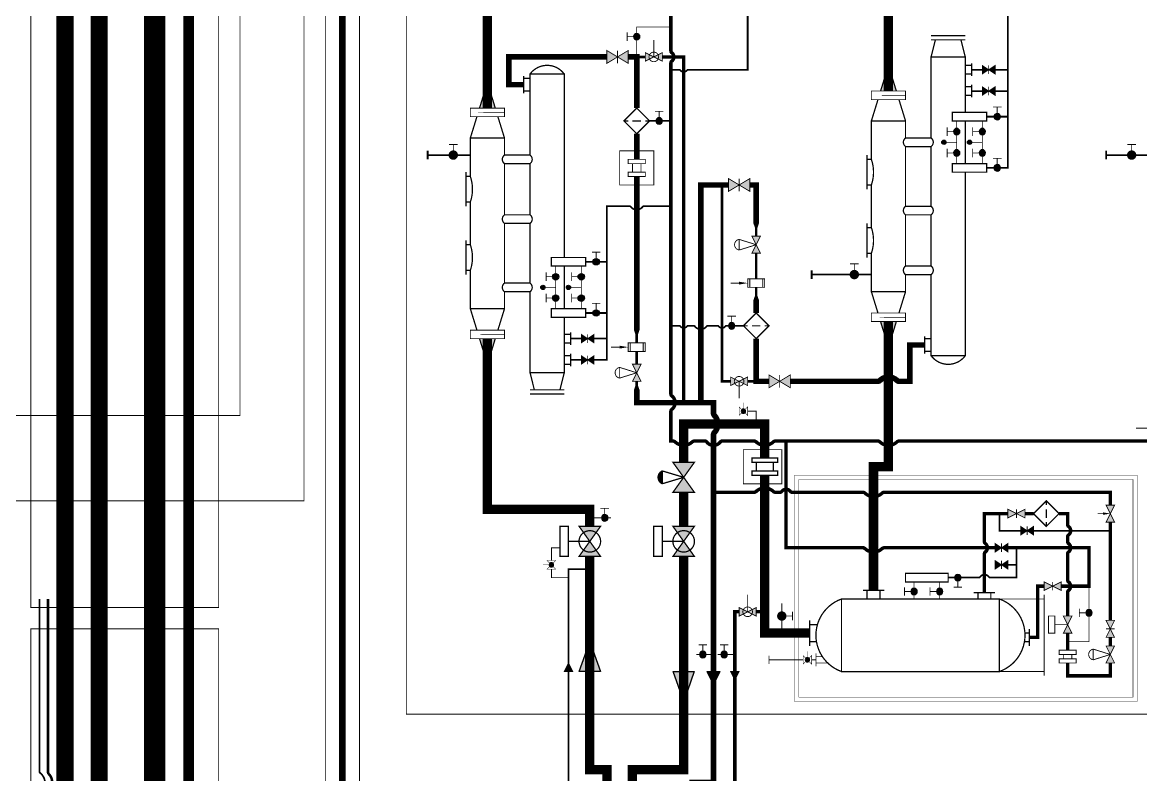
# Model space of a CAD drawing. Header units: millimetres. Extents: x 0 to 2500, y 0 to 1760.
# Drawn here: x 1254 to 1516.1, y 843.9 to 1020.1 of the extents above; entities that cross this region are included whole.
import ezdxf

# ---------------------------------------------------------------- set-up
doc = ezdxf.new("R2010")
doc.units = ezdxf.units.MM
doc.linetypes.add('ACAD_ISO04W100', pattern=[30, 24, -3, 0, -3])
for name, color, linetype in [('Вентили регул.100', 7, 'Continuous'), ('Диафрагмы 100', 7, 'Continuous'), ('Диафрагмы 150', 7, 'Continuous'), ('Диафрагмы 80', 7, 'Continuous'), ('Емкости', 7, 'Continuous'), ('Задвижки 100', 7, 'Continuous'), ('Задвижки 150', 7, 'Continuous'), ('Задвижки 50', 7, 'Continuous'), ('Клапаны регул.100', 7, 'Continuous'), ('Клапаны регул.300', 7, 'Continuous'), ('Клапаны регул.80', 7, 'Continuous'), ('Краны 15', 7, 'Continuous'), ('Краны 20', 7, 'Continuous'), ('Краны 25', 7, 'Continuous'), ('Краны пн.прив.100', 7, 'Continuous'), ('Краны шар.пн.прив.300', 7, 'Continuous'), ('Краны шар.ручн.100', 7, 'Continuous'), ('Краны шар.ручн.80', 7, 'Continuous'), ('Краны шар.ручн.т.10', 7, 'Continuous'), ('КРТ 25', 7, 'Continuous'), ('Площадки', 7, 'Continuous'), ('Трубы 1020', 7, 'Continuous'), ('Трубы 108', 7, 'Continuous'), ('Трубы 159', 7, 'Continuous'), ('Трубы 219', 7, 'Continuous'), ('Трубы 25', 7, 'Continuous'), ('Трубы 325', 7, 'Continuous'), ('Трубы 426', 7, 'Continuous'), ('Трубы 57', 7, 'Continuous'), ('Трубы 720', 7, 'Continuous'), ('Трубы 89', 7, 'Continuous'), ('Фильтры 6', 7, 'Continuous'), ('Штрих пункт.', 7, 'ACAD_ISO04W100')]:
    doc.layers.add(name, color=color, linetype=linetype)

# ---------------------------------------------------------------- blocks, each defined once
blk = doc.blocks.new('Пересеч. 57-325')
at = {"layer": 'Трубы 57'}
blk.add_lwpolyline([(-2.5, 0, 0.4, 0.4, -0.236068), (-2.3, -0.1, 0.4, 0.4, 0.226986), (0, -1.3, 0.4, 0.4, 0.226986), (2.3, -0.1, 0.4, 0.4, -0.236068), (2.5, 0, 0, 0, 0)], format="xyseb", dxfattribs=at)
blk = doc.blocks.new('Пересеч. 89-426')
at = {"layer": 'Трубы 89', "const_width": 0.6}
blk.add_lwpolyline([(-2.5, 0, -0.192582), (-2, -0.2, 0.192582), (0, -1, 0.192582), (2, -0.2, -0.192582), (2.5, 0)], format="xyb", dxfattribs=at)
blk = doc.blocks.new('Кран 25')
blk.add_hatch(color=256).paths.add_polyline_path([(1, 1, 1), (-1, 1, 1)])
at = {"layer": 'Краны 25', "const_width": 0.2}
for points in [[(-2.5, 2), (-2.5, 0)], [(-1, 1), (-2.5, 1)]]:
    blk.add_lwpolyline(points, dxfattribs=at)
blk.add_lwpolyline([(-1, 1, 1), (1, 1, 1), (-1, 1, 0)], format="xyb", dxfattribs=at)
blk = doc.blocks.new('Кран шар.ручн.т.10')
at = {"layer": 'Краны шар.ручн.т.10'}
h = blk.add_hatch(color=256, dxfattribs=at)
h.paths.add_polyline_path([(1, 0), (1.35, -0.35, 0.198912), (1.5, 0, 0.198912), (1.35, 0.35)])
h.paths.add_polyline_path([(0.65, -0.35, 0.414214), (1.35, -0.35), (1, 0)])
h.paths.add_polyline_path([(0.5, 0, 0.198912), (0.65, -0.35), (1, 0), (0.65, 0.35, 0.198912)])
h.paths.add_polyline_path([(1, 0), (1.35, 0.35, 0.414214), (0.65, 0.35)])
at = {"layer": 'Краны шар.ручн.т.10', "const_width": 0.1}
blk.add_lwpolyline([(0, 1), (0, -1), (2, 1), (2, -1)], close=True, dxfattribs=at)
at = {"layer": 'Краны шар.ручн.т.10'}
blk.add_lwpolyline([(0.5, 0, 1), (1.5, 0, 1), (0.5, 0, 1)], format="xyb", dxfattribs=at)
at = {"layer": 'Краны шар.ручн.т.10', "const_width": 0.1}
blk.add_lwpolyline([(1, 0), (1, 2)], dxfattribs=at)
blk = doc.blocks.new('Кран 15')
at = {"layer": 'Краны 15'}
blk.add_hatch(color=256, dxfattribs=at).paths.add_polyline_path([(-0.75, 0.75, 1), (0.75, 0.75, 1)])
at = {"layer": 'Краны 15', "const_width": 0.2}
for points in [[(-2.25, 1.75), (-2.25, -0.25)], [(-0.75, 0.75), (-2.25, 0.75)]]:
    blk.add_lwpolyline(points, dxfattribs=at)
at = {"layer": 'Краны 15'}
blk.add_lwpolyline([(-0.75, 0.75, 1), (0.75, 0.75, 1), (-0.75, 0.75, 1)], format="xyb", dxfattribs=at)
blk = doc.blocks.new('Задвижка 50 непрох.')
at = {"layer": 'Задвижки 50'}
h = blk.add_hatch(color=256, dxfattribs=at)
h.paths.add_polyline_path([(0, 1), (0, -1), (1.5, 0)])
h.paths.add_polyline_path([(3, -1), (3, 1), (1.5, 0)])
at = {"layer": 'Задвижки 50', "const_width": 0.2}
blk.add_lwpolyline([(3, -1), (3, 1), (0, -1), (0, 1)], close=True, dxfattribs=at)
blk.add_lwpolyline([(1.5, 1), (1.5, -1)], dxfattribs=at)
blk = doc.blocks.new('Задвижка 100 непрох.')
at = {"layer": 'Задвижки 100'}
h = blk.add_hatch(color=256, dxfattribs=at)
h.paths.add_polyline_path([(2, 0), (0, 1), (0, -1)])
h.paths.add_polyline_path([(2, 0), (4, -1), (4, 1)])
at = {"layer": 'Задвижки 100', "const_width": 0.2}
blk.add_lwpolyline([(0, -1), (0, 1), (4, -1), (4, 1)], close=True, dxfattribs=at)
blk.add_lwpolyline([(2, 1), (2, -1)], dxfattribs=at)
blk = doc.blocks.new('Диафрагма 80')
at = {"layer": 'Диафрагмы 80', "const_width": 0.2}
for points in [[(-2, 0), (2, 0), (2, -1), (-2, -1)], [(-2, -2), (2, -2), (2, -3), (-2, -3)]]:
    blk.add_lwpolyline(points, close=True, dxfattribs=at)
for points in [[(-1, -1), (-1, -2)], [(1, -1), (1, -2)]]:
    blk.add_lwpolyline(points, dxfattribs=at)
blk = doc.blocks.new('Фильтр 6')
at = {"layer": 'Фильтры 6', "const_width": 0.3}
blk.add_lwpolyline([(-3, 0), (0, -3), (3, 0), (0, 3)], close=True, dxfattribs=at)
for points in [[(-3, 0), (-2, 0)], [(-1, 0), (1, 0)], [(2, 0), (3, 0)]]:
    blk.add_lwpolyline(points, dxfattribs=at)
blk = doc.blocks.new('Кран пн.прив.100')
at = {"layer": 'Краны пн.прив.100'}
h = blk.add_hatch(color=256, dxfattribs=at)
h.paths.add_polyline_path([(0, -1), (2, 0), (0, 1)])
h.paths.add_polyline_path([(2, 0), (4, -1), (4, 1)])
at = {"layer": 'Краны пн.прив.100', "const_width": 0.2}
for points in [[(0, 3), (4, 3), (4, 4.5), (0, 4.5)], [(0, -1), (0, 1), (4, -1), (4, 1)]]:
    blk.add_lwpolyline(points, close=True, dxfattribs=at)
blk.add_lwpolyline([(2, 0), (2, 3)], dxfattribs=at)
blk = doc.blocks.new('Вентиль регул. 100 непрох.')
at = {"layer": 'Вентили регул.100'}
h = blk.add_hatch(color=256, dxfattribs=at)
h.paths.add_polyline_path([(2, 0), (0, 1), (0, -1)])
h.paths.add_polyline_path([(2, 0), (4, -1), (4, 1)])
at = {"layer": 'Вентили регул.100', "const_width": 0.2}
blk.add_lwpolyline([(2, 1.7), (2, 3)], dxfattribs=at)
blk.add_lwpolyline([(0, -1), (0, 1), (4, -1), (4, 1)], close=True, dxfattribs=at)
at = {"layer": 'Вентили регул.100'}
blk.add_solid([(2.28, 1.7), (2, 0), (1.72, 1.7)], dxfattribs=at)
blk = doc.blocks.new('Клапан регул.100 непрох.')
at = {"layer": 'Клапаны регул.100'}
h = blk.add_hatch(color=256, dxfattribs=at)
h.paths.add_polyline_path([(2, 0), (0, 1), (0, -1)])
h.paths.add_polyline_path([(2, 0), (4, -1), (4, 1)])
at = {"layer": 'Клапаны регул.100', "const_width": 0.2}
blk.add_lwpolyline([(3.25, 4, 0.855684), (0.75, 4)], format="xyb", dxfattribs=at)
for points in [[(0.75, 4), (2, 0)], [(3.25, 4), (0.75, 4)], [(3.25, 4), (2, 0)]]:
    blk.add_lwpolyline(points, dxfattribs=at)
blk.add_lwpolyline([(0, -1), (0, 1), (4, -1), (4, 1)], close=True, dxfattribs=at)
blk = doc.blocks.new('Пересеч. 108-325')
at = {"layer": 'Трубы 108', "const_width": 0.8}
blk.add_lwpolyline([(-2.5, 0, -0.192582), (-2, -0.2, 0.192582), (0, -1, 0.192582), (2, -0.2, -0.192582), (2.5, 0)], format="xyb", dxfattribs=at)
blk = doc.blocks.new('Пересеч. 57-108')
at = {"layer": 'Трубы 57', "const_width": 0.4}
blk.add_lwpolyline([(-1.4, 0, -0.236068), (-1, -0.2, 0.236068), (0, -0.7, 0.236068), (1, -0.2, -0.236068), (1.4, 0)], format="xyb", dxfattribs=at)
blk = doc.blocks.new('Пересеч. 108-108')
at = {"layer": 'Трубы 108'}
blk.add_lwpolyline([(-1.4, 0, 0.8, 0.8, -0.236068), (-1, -0.2, 0.8, 0.8, 0.236068), (0, -0.7, 0.8, 0.8, 0.236068), (1, -0.2, 0.8, 0.8, -0.236068), (1.4, 0, 0, 0, 0)], format="xyseb", dxfattribs=at)
blk = doc.blocks.new('Кран шар.ручн.100 непрох.')
at = {"layer": 'Краны шар.ручн.100'}
h = blk.add_hatch(color=256, dxfattribs=at)
h.paths.add_polyline_path([(2, 0), (0, 1), (0, -1)])
h.paths.add_polyline_path([(2, 0), (4, -1), (4, 1)])
at = {"layer": 'Краны шар.ручн.100', "const_width": 0.2}
blk.add_lwpolyline([(2, 4), (2, 0)], dxfattribs=at)
blk.add_lwpolyline([(0, -1), (0, 1), (4, -1), (4, 1)], close=True, dxfattribs=at)
blk.add_lwpolyline([(0.875, 0, 1), (3.125, 0, 1), (0.875, 0, 1)], format="xyb", dxfattribs=at)
blk = doc.blocks.new('Диафрагма 150')
at = {"layer": 'Диафрагмы 150', "const_width": 0.3}
for points in [[(-3, 1), (3, 1), (3, 2), (-3, 2)], [(-3, -2), (3, -2), (3, -1), (-3, -1)]]:
    blk.add_lwpolyline(points, close=True, dxfattribs=at)
for points in [[(-2, 1), (-2, -1)], [(2, 1), (2, -1)]]:
    blk.add_lwpolyline(points, dxfattribs=at)
blk = doc.blocks.new('Пересеч. 108-219')
at = {"layer": 'Трубы 108'}
blk.add_lwpolyline([(-2, 0, 0.8, 0.8, -0.236068), (-1.6, -0.2, 0.8, 0.8, 0.236068), (0, -1, 0.8, 0.8, 0.236068), (1.6, -0.2, 0.8, 0.8, -0.236068), (2, 0, 0, 0, 0)], format="xyseb", dxfattribs=at)
blk = doc.blocks.new('Пересеч. 159-219')
at = {"layer": 'Трубы 159'}
blk.add_lwpolyline([(-2.5, 0, 1.3, 1.3, -0.192582), (-2, -0.2, 1.3, 1.3, 0.192582), (0, -1, 1.3, 1.3, 0.192582), (2, -0.2, 1.3, 1.3, -0.192582), (2.5, 0, 0, 0, 0)], format="xyseb", dxfattribs=at)
blk = doc.blocks.new('Кран шар.пн.прив.300')
at = {"layer": 'Краны шар.пн.прив.300'}
h = blk.add_hatch(color=256, dxfattribs=at)
h.paths.add_polyline_path([(0, 2.5), (0, -2.5), (3.5, 0)])
h.paths.add_polyline_path([(7, 2.5), (3.5, 0), (7, -2.5)])
at = {"layer": 'Краны шар.пн.прив.300', "const_width": 0.3}
for points in [[(0, 5), (7, 5), (7, 7), (0, 7)], [(7, -2.5), (7, 2.5), (0, -2.5), (0, 2.5)]]:
    blk.add_lwpolyline(points, close=True, dxfattribs=at)
blk.add_lwpolyline([(1, 0, 1.010551), (6, 0, 1.010551), (1, 0, 1)], format="xyb", dxfattribs=at)
blk.add_lwpolyline([(3.5, 0), (3.5, 5)], dxfattribs=at)
blk = doc.blocks.new('Клапан регул.300')
at = {"layer": 'Клапаны регул.300'}
blk.add_hatch(color=256, dxfattribs=at).paths.add_polyline_path([(5, 5, 0.666667), (2, 5)])
h = blk.add_hatch(color=256, dxfattribs=at)
h.paths.add_polyline_path([(0, 2.5), (0, -2.5), (3.5, 0)])
h.paths.add_polyline_path([(7, 2.5), (3.5, 0), (7, -2.5)])
at = {"layer": 'Клапаны регул.300', "const_width": 0.3}
blk.add_lwpolyline([(5, 5, 0.666667), (2, 5)], format="xyb", dxfattribs=at)
blk.add_lwpolyline([(7, -2.5), (7, 2.5), (0, -2.5), (0, 2.5)], close=True, dxfattribs=at)
for points in [[(2, 5), (3.5, 0)], [(2, 5), (5, 5)], [(5, 5), (3.5, 0)]]:
    blk.add_lwpolyline(points, dxfattribs=at)
blk = doc.blocks.new('Кран 20')
at = {"layer": 'Краны 20'}
blk.add_hatch(color=256, dxfattribs=at).paths.add_polyline_path([(0, 0.75, 1), (0, -0.75, 1)])
at = {"layer": 'Краны 20', "const_width": 0.2}
for points in [[(1, 2.25), (-1, 2.25)], [(0, 0.75), (0, 2.25)]]:
    blk.add_lwpolyline(points, dxfattribs=at)
at = {"layer": 'Краны 20'}
blk.add_lwpolyline([(0, 0.75, 1), (0, -0.75, 1), (0, 0.75, 1)], format="xyb", dxfattribs=at)
blk = doc.blocks.new('Стрелка 57')
at = {"layer": 'Трубы 57'}
h = blk.add_hatch(color=256, dxfattribs=at)
h.paths.add_polyline_path([(0, 0), (0, -1), (2, 0)])
h.paths.add_polyline_path([(0, 1), (0, 0), (2, 0)])
at = {"layer": 'Трубы 57', "const_width": 0.2}
blk.add_lwpolyline([(0, -1), (0, 1), (2, 0)], close=True, dxfattribs=at)
blk = doc.blocks.new('Стрелка 325')
at = {"layer": 'Трубы 325'}
blk.add_hatch(color=256, dxfattribs=at).paths.add_polyline_path([(2.5, 0), (0, 7), (-2.5, 0)])
blk.add_lwpolyline([(2.5, 0), (-2.5, 0), (0, 7)], close=True, dxfattribs=at)
blk = doc.blocks.new('Стрелка 159')
at = {"layer": 'Трубы 159'}
blk.add_hatch(color=256, dxfattribs=at).paths.add_polyline_path([(1.5, 0), (-1.5, 0), (0, -3)])
blk.add_lwpolyline([(-1.5, 0), (1.5, 0), (0, -3)], close=True, dxfattribs=at)
blk = doc.blocks.new('Стрелка 108')
at = {"layer": 'Трубы 108'}
h = blk.add_hatch(color=256, dxfattribs=at)
h.paths.add_polyline_path([(0, 0), (1, 0), (0, 2)])
h.paths.add_polyline_path([(-1, 0), (0, 0), (0, 2)])
at = {"layer": 'Трубы 108', "const_width": 0.2}
blk.add_lwpolyline([(1, 0), (-1, 0), (0, 2)], close=True, dxfattribs=at)
blk = doc.blocks.new('Пересеч. 57-159')
at = {"layer": 'Трубы 57'}
blk.add_lwpolyline([(-1.6, 0, 0.4, 0.4, -0.236068), (-1.4, -0.1, 0.4, 0.4, 0.236068), (0, -0.8, 0.4, 0.4, 0.236068), (1.4, -0.1, 0.4, 0.4, -0.236068), (1.6, 0, 0, 0, 0)], format="xyseb", dxfattribs=at)
blk = doc.blocks.new('Пересеч. 57-57')
at = {"layer": 'Трубы 57'}
blk.add_lwpolyline([(-1, 0, 0.4, 0.4, -0.236068), (-0.8, -0.1, 0.4, 0.4, 0.236068), (0, -0.5, 0.4, 0.4, 0.236068), (0.8, -0.1, 0.4, 0.4, -0.236068), (1, 0, 0, 0, 0)], format="xyseb", dxfattribs=at)
blk = doc.blocks.new('Клапан регул.80')
at = {"layer": 'Клапаны регул.80'}
h = blk.add_hatch(color=256, dxfattribs=at)
h.paths.add_polyline_path([(2, 0), (0, 1), (0, -1)])
h.paths.add_polyline_path([(2, 0), (4, -1), (4, 1)])
at = {"layer": 'Клапаны регул.80', "const_width": 0.2}
blk.add_lwpolyline([(3.25, 4, 0.855684), (0.75, 4)], format="xyb", dxfattribs=at)
for points in [[(0.75, 4), (2, 0)], [(3.25, 4), (0.75, 4)], [(3.25, 4), (2, 0)]]:
    blk.add_lwpolyline(points, dxfattribs=at)
blk.add_lwpolyline([(0, -1), (0, 1), (4, -1), (4, 1)], close=True, dxfattribs=at)
blk = doc.blocks.new('КРТ 25')
at = {"layer": 'КРТ 25'}
h = blk.add_hatch(color=256, dxfattribs=at)
h.paths.add_polyline_path([(-1.5, 1), (-2, 1), (-2, -1), (-1.5, -1)])
h.paths.add_polyline_path([(2, 1), (1.5, 1), (1.5, -1), (2, -1)])
at = {"layer": 'КРТ 25', "const_width": 0.2}
for points in [[(-4, 0), (-6, 0)], [(-1.5, 1), (-1.5, -1)], [(1.5, 1), (1.5, -1)]]:
    blk.add_lwpolyline(points, dxfattribs=at)
blk.add_lwpolyline([(-2, 1), (2, 1), (2, -1), (-2, -1)], close=True, dxfattribs=at)
at = {"layer": 'КРТ 25'}
blk.add_solid([(-4, 0.33), (-2, 0), (-4, -0.33)], dxfattribs=at)
blk = doc.blocks.new('Кран шар.ручн.80 непрох.')
at = {"layer": 'Краны шар.ручн.80'}
h = blk.add_hatch(color=256, dxfattribs=at)
h.paths.add_polyline_path([(2, 0), (0, 1), (0, -1)])
h.paths.add_polyline_path([(2, 0), (4, -1), (4, 1)])
at = {"layer": 'Краны шар.ручн.80', "const_width": 0.2}
blk.add_lwpolyline([(2, 4), (2, 0)], dxfattribs=at)
blk.add_lwpolyline([(0, -1), (0, 1), (4, -1), (4, 1)], close=True, dxfattribs=at)
blk.add_lwpolyline([(0.875, 0, 1), (3.125, 0, 1), (0.875, 0, 1)], format="xyb", dxfattribs=at)
blk = doc.blocks.new('Задвижка 150 непрох.')
at = {"layer": 'Задвижки 150'}
h = blk.add_hatch(color=256, dxfattribs=at)
h.paths.add_polyline_path([(0, -1.5), (2.5, 0), (0, 1.5)])
h.paths.add_polyline_path([(2.5, 0), (5, -1.5), (5, 1.5)])
at = {"layer": 'Задвижки 150', "const_width": 0.2}
blk.add_lwpolyline([(5, -1.5), (0, 1.5), (0, -1.5), (5, 1.5)], close=True, dxfattribs=at)
blk.add_lwpolyline([(2.5, 1.5), (2.5, -1.5)], dxfattribs=at)
blk = doc.blocks.new('Диафрагма 100')
at = {"layer": 'Диафрагмы 100', "const_width": 0.2}
for points in [[(-2, 2), (2, 2), (2, 1), (-2, 1)], [(-2, -1), (2, -1), (2, -2), (-2, -2)]]:
    blk.add_lwpolyline(points, close=True, dxfattribs=at)
for points in [[(-1, 1), (-1, -1)], [(1, 1), (1, -1)]]:
    blk.add_lwpolyline(points, dxfattribs=at)

msp = doc.modelspace()

# ---------------------------------------------------------------- hatches: boundary and pattern name
at = {"layer": 'Емкости'}
h = msp.add_hatch(color=256, dxfattribs=at)
h.paths.add_polyline_path([(1457, 1010), (1455.15, 1004), (1457, 1004)])
h.paths.add_polyline_path([(1457, 1010), (1457, 1004), (1458.85, 1004)])
h = msp.add_hatch(color=256, dxfattribs=at)
h.paths.add_polyline_path([(1363, 1006), (1361.15, 1000), (1363, 1000)])
h.paths.add_polyline_path([(1363, 1006), (1363, 1000), (1364.85, 1000)])
h = msp.add_hatch(color=256, dxfattribs=at)
h.paths.add_polyline_path([(1457, 944), (1455.15, 950), (1457, 950)])
h.paths.add_polyline_path([(1457, 944), (1457, 950), (1458.85, 950)])
h = msp.add_hatch(color=256, dxfattribs=at)
h.paths.add_polyline_path([(1363, 940), (1361.15, 946), (1363, 946)])
h.paths.add_polyline_path([(1363, 940), (1363, 946), (1364.85, 946)])
at = {"layer": 'Трубы 25'}
for points in [[(1470.5, 992, 1), (1469.5, 992, 1)], [(1476.5, 992, 1), (1475.5, 992, 1)], [(1376.5, 958, 1), (1375.5, 958, 1)], [(1382.5, 958, 1), (1381.5, 958, 1)]]:
    msp.add_hatch(color=256, dxfattribs=at).paths.add_polyline_path(points)

# ---------------------------------------------------------------- linework, layer by layer
at = {"const_width": 0.3}
for points in [[(1472, 999), (1480, 999), (1480, 997), (1472, 997)], [(1472, 987), (1480, 987), (1480, 985), (1472, 985)], [(1378, 963), (1386, 963), (1386, 965), (1378, 965)], [(1378, 951), (1386, 951), (1386, 953), (1378, 953)], [(1461, 891), (1471, 891), (1471, 889), (1461, 889)]]:
    msp.add_lwpolyline(points, close=True, dxfattribs=at)
at = {"layer": 'Диафрагмы 100', "const_width": 0.2}
msp.add_lwpolyline([(1394, 990), (1402, 990), (1402, 982), (1394, 982)], close=True, dxfattribs=at)
at = {"layer": 'Диафрагмы 150', "const_width": 1.3}
for points in [[(1398, 988), (1398, 994)], [(1398, 948), (1398, 984)]]:
    msp.add_lwpolyline(points, dxfattribs=at)
at = {"layer": 'Диафрагмы 150', "const_width": 0.2}
msp.add_lwpolyline([(1423, 920), (1432, 920), (1432, 912), (1423, 912)], close=True, dxfattribs=at)
at = {"layer": 'Емкости'}
for points, const_width in [([(1467, 1017), (1475, 1017)], 0.3), ([(1467, 1016), (1475, 1016)], 0.3), ([(1467, 1012), (1468, 1016)], 0.3), ([(1475, 1012), (1474, 1016)], 0.3), ([(1467, 993), (1467, 1012), (1475, 1012), (1475, 999)], 0.3), ([(1455.15, 1004), (1457, 1010)], 0.3), ([(1457, 1010), (1458.85, 1004)], 0.3), ([(1475, 1010), (1476.5, 1010)], 0.3), ([(1476.5, 1010.5), (1476.5, 1007.5)], 0.3), ([(1371.5, 1007.5), (1371.5, 1003.5)], 0.3), ([(1373, 1007), (1371.5, 1007)], 0.3), ([(1381, 965), (1381, 1008), (1373, 1008), (1373, 989)], 0.3), ([(1475, 1008), (1476.5, 1008)], 0.3), ([(1361.15, 1000), (1363, 1006)], 0.3), ([(1363, 1006), (1364.85, 1000)], 0.3), ([(1373, 1004), (1371.5, 1004)], 0.3), ([(1475, 1005), (1476.5, 1005)], 0.3), ([(1476.5, 1005.5), (1476.5, 1002.5)], 0.3), ([(1453, 997), (1454.54, 1002)], 0.3), ([(1459.46, 1002), (1461, 997)], 0.3), ([(1475, 1003), (1476.5, 1003)], 0.3), ([(1359, 993), (1360.54, 998)], 0.3), ([(1365.46, 998), (1367, 993)], 0.3), ([(1453, 988), (1453, 997), (1461, 997), (1461, 993)], 0.3), ([(1475, 997), (1475, 987)], 0.3), ([(1367, 989), (1367, 993), (1359, 993), (1359, 984)], 0.3), ([(1461, 993), (1467, 993)], 0.3), ([(1461, 991), (1461, 977)], 0.3), ([(1461, 991), (1467, 991)], 0.3), ([(1467, 977), (1467, 991)], 0.3), ([(1367, 989), (1373, 989)], 0.3), ([(1452, 989), (1452, 981)], 0.3), ([(1453, 988), (1452, 988)], 0.3), ([(1367, 975), (1367, 987)], 0.3), ([(1367, 987), (1373, 987)], 0.3), ([(1373, 987), (1373, 975)], 0.3), ([(1358, 977), (1358, 985)], 0.3), ([(1359, 984), (1358, 984)], 0.3), ([(1475, 985), (1475, 942), (1467, 942), (1467, 961)], 0.3), ([(1453, 982), (1452, 982)], 0.3), ([(1453, 972), (1453, 982)], 0.3), ([(1359, 978), (1358, 978)], 0.3), ([(1359, 978), (1359, 968)], 0.3), ([(1367, 975), (1373, 975)], 0.3), ([(1461, 977), (1467, 977)], 0.3), ([(1461, 975), (1461, 963)], 0.3), ([(1461, 975), (1467, 975)], 0.3), ([(1467, 963), (1467, 975)], 0.3), ([(1367, 959), (1367, 973)], 0.3), ([(1367, 973), (1373, 973)], 0.3), ([(1373, 973), (1373, 959)], 0.3), ([(1452, 973), (1452, 965)], 0.3), ([(1453, 972), (1452, 972)], 0.3), ([(1358, 961), (1358, 969)], 0.3), ([(1359, 968), (1358, 968)], 0.3), ([(1453, 966), (1452, 966)], 0.3), ([(1461, 961), (1461, 957), (1453, 957), (1453, 966)], 0.3), ([(1359, 962), (1358, 962)], 0.3), ([(1359, 962), (1359, 953), (1367, 953), (1367, 957)], 0.3), ([(1381, 953), (1381, 963)], 0.3), ([(1461, 963), (1467, 963)], 0.3), ([(1461, 961), (1467, 961)], 0.3), ([(1367, 959), (1373, 959)], 0.3), ([(1367, 957), (1373, 957)], 0.3), ([(1373, 957), (1373, 938), (1381, 938), (1381, 951)], 0.3), ([(1453, 957), (1454.54, 952)], 0.3), ([(1459.46, 952), (1461, 957)], 0.3), ([(1359, 953), (1360.54, 948)], 0.3), ([(1365.46, 948), (1367, 953)], 0.3), ([(1455.15, 950), (1457, 944)], 0.3), ([(1457, 944), (1458.85, 950)], 0.3), ([(1381, 947), (1382.5, 947)], 0.3), ([(1382.5, 944.5), (1382.5, 947.5)], 0.3), ([(1465.5, 942.5), (1465.5, 946.5)], 0.3), ([(1361.15, 946), (1363, 940)], 0.3), ([(1363, 940), (1364.85, 946)], 0.3), ([(1381, 945), (1382.5, 945)], 0.3), ([(1467, 946), (1465.5, 946)], 0.3), ([(1381, 942), (1382.5, 942)], 0.3), ([(1382.5, 939.5), (1382.5, 942.5)], 0.3), ([(1467, 943), (1465.5, 943)], 0.3), ([(1381, 940), (1382.5, 940)], 0.3), ([(1373, 938), (1374, 934)], 0.3), ([(1381, 938), (1380, 934)], 0.3), ([(1373, 934), (1381, 934)], 0.3), ([(1373, 933), (1381, 933)], 0.3), ([(1451, 887), (1456, 887)], 0.3), ([(1452, 885), (1452, 887)], 0.3), ([(1455, 885), (1455, 887)], 0.3), ([(1477, 886.5), (1482, 886.5)], 0.3), ([(1478, 885), (1478, 886.5)], 0.3), ([(1481, 885), (1481, 886.5)], 0.3), ([(1493.5, 886), (1493.5, 867)], 0.2), ([(1483, 885), (1493.5, 885)], 0.2), ([(1438.5, 874), (1438.5, 880)], 0.3), ([(1440.35, 879), (1438.5, 879)], 0.3), ([(1490, 878), (1490, 874)], 0.3), ([(1489, 877), (1490, 877)], 0.3), ([(1440.13, 875), (1438.5, 875)], 0.3), ([(1488.87, 875), (1490, 875)], 0.3), ([(1440, 872.25), (1440, 869.25)], 0.2), ([(1441.51, 871.5), (1440, 871.5)], 0.2), ([(1442.77, 870), (1440, 870)], 0.2), ([(1483, 868), (1493.5, 868)], 0.2)]:
    msp.add_lwpolyline(points, dxfattribs=dict(at, const_width=const_width))
at = {"layer": 'Емкости', "const_width": 0.3}
for points in [[(1373, 1008, -0.506313), (1381, 1008)], [(1461, 993, 0.5), (1461, 991)], [(1467, 991, 0.5), (1467, 993)], [(1367, 987, -0.5), (1367, 989)], [(1373, 989, -0.5), (1373, 987)], [(1453, 982, 0.166667), (1453, 988)], [(1359, 984, -0.166667), (1359, 978)], [(1367, 973, -0.5), (1367, 975)], [(1373, 975, -0.5), (1373, 973)], [(1461, 977, 0.5), (1461, 975)], [(1467, 975, 0.5), (1467, 977)], [(1453, 966, 0.166667), (1453, 972)], [(1359, 968, -0.166667), (1359, 962)], [(1461, 963, 0.5), (1461, 961)], [(1467, 961, 0.5), (1467, 963)], [(1367, 957, -0.5), (1367, 959)], [(1373, 959, -0.5), (1373, 957)], [(1467, 942, 0.506313), (1475, 942)], [(1446, 885, 0.705882), (1446, 868)], [(1483, 868, 0.705882), (1483, 885)]]:
    msp.add_lwpolyline(points, format="xyb", dxfattribs=at)
at = {"layer": 'Емкости'}
for points, const_width in [([(1453, 1004), (1461, 1004), (1461, 1002), (1453, 1002)], 0.2), ([(1453, 1003), (1461, 1003), (1461, 1003), (1453, 1003)], 0.2), ([(1359, 1000), (1367, 1000), (1367, 998), (1359, 998)], 0.2), ([(1359, 999), (1367, 999), (1367, 999), (1359, 999)], 0.2), ([(1453, 950), (1461, 950), (1461, 952), (1453, 952)], 0.2), ([(1453, 951), (1461, 951), (1461, 951), (1453, 951)], 0.2), ([(1359, 946), (1367, 946), (1367, 948), (1359, 948)], 0.2), ([(1359, 947), (1367, 947), (1367, 947), (1359, 947)], 0.2), ([(1446, 885), (1483, 885), (1483, 868), (1446, 868)], 0.3)]:
    msp.add_lwpolyline(points, close=True, dxfattribs=dict(at, const_width=const_width))
for centre in [(1470, 992), (1476, 992), (1376, 958), (1382, 958)]:
    msp.add_circle(centre, 0.5, dxfattribs=at)
at = {"layer": 'Площадки'}
for points, const_width in [([(1758.31, 858), (1758.31, 1071), (1627.31, 1071), (1627.31, 1046), (1344, 1046), (1344, 858)], 0.2), ([(1435, 914), (1515.31, 914), (1515.31, 861), (1435, 861)], 0.1), ([(1514.31, 913), (1436, 913), (1436, 862), (1514.31, 862)], 0.1)]:
    msp.add_lwpolyline(points, close=True, dxfattribs=dict(at, const_width=const_width))
at = {"layer": 'Трубы 1020', "const_width": 5}
msp.add_lwpolyline([(1285, 828), (1285, 1326), (2032, 1326), (2032, 1563), (2039, 1563)], dxfattribs=at)
at = {"layer": 'Трубы 108', "const_width": 0.8}
for points in [[(1406, 1013.4), (1406, 1029), (1365.5, 1029)], [(1409, 931), (1409, 1012), (1404, 1012)], [(1406, 933), (1406, 1010.6)], [(1414, 922), (1411.5, 922)], [(1425.5, 922), (1418, 922)], [(1454.5, 922), (1430.5, 922)], [(1433, 922), (1433, 897), (1451, 897)], [(1520, 922), (1459.5, 922)], [(1416, 910), (1425.5, 910)], [(1430.5, 910), (1431.6, 910)], [(1434.4, 910), (1451, 910)], [(1456, 910), (1509, 910), (1509, 907)], [(1485, 905), (1479.5, 905), (1479.5, 898.4)], [(1491, 905), (1489, 905)], [(1499, 902.4), (1499, 905), (1497, 905)], [(1509, 903), (1509, 880)], [(1499, 898.4), (1499, 899.6)], [(1456, 897), (1482, 897)], [(1485, 897), (1504, 897), (1504, 888), (1497.5, 888)], [(1479.5, 895.6), (1479.5, 886.5)], [(1499, 889.4), (1499, 895.6)], [(1493.5, 888), (1492, 888), (1492, 876), (1490, 876)], [(1499, 881), (1499, 886.6)], [(1416, 727), (1416, 839), (1421, 839), (1421, 882), (1422, 882)], [(1426, 882), (1428, 882)], [(1499, 873), (1499, 877)], [(1509, 876), (1509, 874)], [(1509, 870), (1509, 867), (1499, 867), (1499, 870)]]:
    msp.add_lwpolyline(points, dxfattribs=at)
at = {"layer": 'Трубы 159', "const_width": 1.3}
for points in [[(1391, 1012), (1368, 1012), (1368, 1005.5), (1371.5, 1005.5)], [(1398, 1000), (1398, 1012), (1396, 1012)], [(1413, 931), (1413, 982), (1419.5, 982)], [(1424.5, 982), (1426, 982), (1426, 973)], [(1426, 955), (1426, 952)], [(1426, 946), (1426, 936), (1429, 936)], [(1459.5, 936), (1462, 936), (1462, 944.5), (1465.5, 944.5)], [(1434, 936), (1454.5, 936)], [(1416, 928.5), (1416, 931), (1398, 931), (1398, 934)]]:
    msp.add_lwpolyline(points, dxfattribs=at)
at = {"layer": 'Трубы 159'}
for points in [[(1426, 972, 0.6, 1.3, 0), (1426, 973, 1.3, 1.3, 0)], [(1426, 955, 1.3, 0.6, 0), (1426, 956, 1.3, 1.3, 0)], [(1398, 947, 0.6, 1.3, 0), (1398, 948, 1.3, 1.3, 0)], [(1398, 934, 1.3, 0.6, 0), (1398, 935, 1.3, 1.3, 0)], [(1411, 772, 1.3, 1.3, 0), (1411, 842, 1.3, 1.3, 0), (1416, 842, 1.3, 1.3, 0), (1416, 923.5, 0, 0, 0)]]:
    msp.add_lwpolyline(points, format="xyseb", dxfattribs=at)
at = {"layer": 'Трубы 219'}
msp.add_lwpolyline([(1365, 1065, 1.5, 1.5, 0), (1365, 1068, 1.5, 1.5, 0), (1329, 1068, 1.5, 1.5, 0), (1329, 822, 1.5, 1.5, 0), (1388.5, 822, 1.5, 1.5, 0)], format="xyseb", dxfattribs=at)
at = {"layer": 'Трубы 25', "const_width": 0.2}
for points in [[(1406, 1019), (1398, 1019), (1398, 1012)], [(1473, 997), (1473, 987)], [(1479, 997), (1479, 987)], [(1473, 992), (1470, 992)], [(1479, 992), (1476, 992)], [(1379, 953), (1379, 963)], [(1385, 953), (1385, 963)], [(1379, 958), (1376, 958)], [(1385, 958), (1382, 958)], [(1426, 926), (1426, 929), (1424, 929)], [(1522, 925), (1515, 925)], [(1392, 904), (1387, 904)], [(1378, 894), (1378, 897), (1380, 897)], [(1382, 890), (1378, 890), (1378, 892)], [(1463, 889), (1463, 885)], [(1469, 889), (1469, 885)], [(1504, 888), (1504, 875), (1499, 875)], [(1432, 877), (1432, 884)], [(1416, 872), (1412, 872)], [(1421, 872), (1417, 872)], [(1429, 871.75), (1429, 869.75)], [(1437, 870.75), (1429, 870.75)], [(1440, 870.75), (1439, 870.75)]]:
    msp.add_lwpolyline(points, dxfattribs=at)
at = {"layer": 'Трубы 325', "const_width": 2.2}
for points in [[(1457, 1004), (1457, 1036), (1363, 1036), (1363, 1000)], [(1453.5, 887), (1453.5, 916), (1457, 916), (1457, 950)], [(1387, 902), (1387, 906), (1363, 906), (1363, 946)], [(1409, 917), (1409, 926), (1428, 926), (1428, 918)], [(1428, 914), (1428, 877), (1438.5, 877)], [(1409, 902), (1409, 910)], [(1391, 666), (1391, 845), (1387, 845), (1387, 895)], [(1397, 666), (1397, 845), (1409, 845), (1409, 895)]]:
    msp.add_lwpolyline(points, dxfattribs=at)
at = {"layer": 'Трубы 426'}
msp.add_lwpolyline([(2008, 1322, 2.5, 2.5, 0), (2008, 1317, 2.5, 2.5, 0), (1293, 1317, 2.5, 2.5, 0), (1293, 715, 2.5, 2.5, 0), (1288.5, 715, 0, 0, 0)], format="xyseb", dxfattribs=at)
at = {"layer": 'Трубы 57', "const_width": 0.4}
for points in [[(1410, 1009), (1424, 1009), (1424, 1022), (1454.5, 1022)], [(1459.5, 1022), (1485, 1022), (1485, 986), (1480, 986)], [(1406, 1009), (1408, 1009)], [(1479, 1009), (1476.5, 1009)], [(1485, 1009), (1482, 1009)], [(1479, 1004), (1476.5, 1004)], [(1485, 1004), (1482, 1004)], [(1406, 997), (1401, 997)], [(1485, 998), (1480, 998)], [(1349, 988), (1349, 990)], [(1359, 989), (1349, 989)], [(1508, 988), (1508, 990)], [(1518, 989), (1508, 989)], [(1406, 977), (1399.6, 977)], [(1391, 964), (1386, 964)], [(1439, 962), (1439, 960)], [(1453, 961), (1439, 961)], [(1391, 952), (1386, 952)], [(1406, 949), (1408, 949)], [(1410, 949), (1411.4, 949)], [(1414.6, 949), (1417, 949)], [(1419, 949), (1423, 949)], [(1385, 946), (1382.5, 946)], [(1391, 946), (1388, 946)], [(1385, 941), (1382.5, 941)], [(1483, 905), (1483, 901), (1488, 901)], [(1491, 901), (1509, 901)], [(1480.9, 890), (1487, 890), (1487, 897)], [(1389, 842), (1382, 842), (1382, 892), (1387, 892)], [(1487, 893), (1485, 893)], [(1471, 890), (1478.1, 890)], [(1258, 885), (1258, 844.5)]]:
    msp.add_lwpolyline(points, dxfattribs=at)
at = {"layer": 'Трубы 57'}
msp.add_lwpolyline([(1396.4, 977, 0.4, 0.4, 0), (1391, 977, 0.4, 0.4, 0), (1391, 941, 0.4, 0.4, 0), (1388, 941, 0, 0, 0)], format="xyseb", dxfattribs=at)
at = {"layer": 'Трубы 720', "const_width": 4}
msp.add_lwpolyline([(1624, 1425), (1582, 1425), (1582, 1337), (1272, 1337), (1272, 655), (1719, 655), (1719, 689.5)], dxfattribs=at)
at = {"layer": 'Трубы 720'}
msp.add_lwpolyline([(1764, 650.9, 4, 4, 0), (1764, 647, 4, 4, 0), (1264, 647, 4, 4, 0), (1264, 1371, 4, 4, 0), (635, 1371, 4, 4, 0), (635, 1278, 4, 4, 0), (623, 1278, 0, 0, 0)], format="xyseb", dxfattribs=at)
at = {"layer": 'Трубы 89', "const_width": 0.6}
for points in [[(1400, 1012), (1398, 1012)], [(1418, 982), (1418, 936), (1420, 936)], [(1426, 972), (1426, 970)], [(1426, 966), (1426, 960)], [(1426, 958), (1426, 956)], [(1398, 947), (1398, 945)], [(1398, 943), (1398, 940)], [(1398, 936), (1398, 935)], [(1424, 936), (1426, 936)], [(1260, 885), (1260, 844.5)]]:
    msp.add_lwpolyline(points, dxfattribs=at)
at = {"layer": 'Трубы 89'}
msp.add_lwpolyline([(1406.5, 922, 0.8, 0.8, 0), (1406, 922, 0.8, 0.8, 0), (1406, 929, 0, 0, 0)], format="xyseb", dxfattribs=at)
at = {"layer": 'Штрих пункт.', "const_width": 0.2}
for points in [[(2039, 1313), (2039, 1344), (1256, 1344), (1256, 883), (1300, 883), (1300, 1313)], [(1856, 642), (1256, 642), (1256, 878), (1300, 878), (1300, 668), (1856, 668)]]:
    msp.add_lwpolyline(points, close=True, dxfattribs=at)
at = {"layer": 'Штрих пункт.'}
for points in [[(1128, 933, 0.2, 0.2, 0), (1128, 928, 0.2, 0.2, 0), (1305, 928, 0.2, 0.2, 0), (1305, 1309, 0.2, 0.2, 0), (1867, 1309, 0.2, 0.2, 0), (1867, 1294, 0.2, 0.2, 0), (1320, 1294, 0.2, 0.2, 0), (1320, 908, 0.2, 0.2, 0), (914, 908, 0.2, 0.2, 0), (914, 933, 0, 0, 0)], [(1711, 585, 0.2, 0.2, 0), (1711, 640, 0.2, 0.2, 0), (1678, 640, 0.2, 0.2, 0), (1678, 826, 0.2, 0.2, 0), (1333, 826, 0.2, 0.2, 0), (1333, 1063, 0.2, 0.2, 0), (1358.31, 1063, 0.2, 0.2, 0), (1358.31, 1078, 0.2, 0.2, 0), (1325, 1078, 0.2, 0.2, 0), (1325, 818, 0.2, 0.2, 0), (1670, 818, 0.2, 0.2, 0), (1670, 632, 0.2, 0.2, 0), (1703, 632, 0.2, 0.2, 0), (1703, 585, 0, 0, 0)]]:
    msp.add_lwpolyline(points, format="xyseb", dxfattribs=at)

# ---------------------------------------------------------------- block references
at = {"layer": 'Вентили регул.100', "rotation": 90}
msp.add_blockref('Вентиль регул. 100 непрох.', (1509, 903), dxfattribs=at)
at = {"layer": 'Диафрагмы 100'}
msp.add_blockref('Диафрагма 100', (1398, 986), dxfattribs=at)
at = {"layer": 'Диафрагмы 150'}
msp.add_blockref('Диафрагма 150', (1428, 916), dxfattribs=at)
at = {"layer": 'Диафрагмы 80'}
msp.add_blockref('Диафрагма 80', (1499, 873), dxfattribs=at)
at = {"layer": 'Задвижки 100'}
for p in [(1485, 905), (1493.5, 888)]:
    msp.add_blockref('Задвижка 100 непрох.', p, dxfattribs=at)
at = {"layer": 'Задвижки 100', "rotation": 270}
msp.add_blockref('Задвижка 100 непрох.', (1509, 880), dxfattribs=at)
at = {"layer": 'Задвижки 150'}
for p in [(1391, 1012), (1419.5, 982), (1429, 936)]:
    msp.add_blockref('Задвижка 150 непрох.', p, dxfattribs=at)
at = {"layer": 'Задвижки 50'}
for p in [(1479, 1009), (1479, 1004), (1488, 901), (1482, 897), (1482, 893)]:
    msp.add_blockref('Задвижка 50 непрох.', p, dxfattribs=at)
at = {"layer": 'Задвижки 50', "xscale": -1, "rotation": 180}
for p in [(1385, 946), (1385, 941)]:
    msp.add_blockref('Задвижка 50 непрох.', p, dxfattribs=at)
at = {"layer": 'Клапаны регул.100', "rotation": 90}
msp.add_blockref('Клапан регул.100 непрох.', (1509, 870), dxfattribs=at)
at = {"layer": 'Клапаны регул.300', "rotation": 90}
msp.add_blockref('Клапан регул.300', (1409, 910), dxfattribs=at)
at = {"layer": 'Клапаны регул.80', "rotation": 90}
for p in [(1426, 966), (1398, 936)]:
    msp.add_blockref('Клапан регул.80', p, dxfattribs=at)
at = {"layer": 'Краны 15'}
for p in [(1398, 1016), (1463, 886), (1469, 886), (1504, 881)]:
    msp.add_blockref('Кран 15', p, dxfattribs=at)
for p, rotation in [((1402.5, 997), 270), ((1419.5, 949), 270), ((1474, 890), 90)]:
    msp.add_blockref('Кран 15', p, dxfattribs=dict(at, rotation=rotation))
at = {"layer": 'Краны 20'}
for p in [(1482.5, 998), (1482.5, 986), (1390.5, 904), (1413.5, 872), (1418.5, 872)]:
    msp.add_blockref('Кран 20', p, dxfattribs=at)
at = {"layer": 'Краны 20', "rotation": 90}
for p in [(1473, 994.5), (1479, 994.5), (1473, 989.5), (1479, 989.5)]:
    msp.add_blockref('Кран 20', p, dxfattribs=at)
at = {"layer": 'Краны 20', "xscale": -1}
for p in [(1388.5, 964), (1388.5, 952)]:
    msp.add_blockref('Кран 20', p, dxfattribs=at)
at = {"layer": 'Краны 20', "xscale": -1, "rotation": 90}
for p in [(1379, 960.5), (1385, 960.5), (1379, 955.5), (1385, 955.5)]:
    msp.add_blockref('Кран 20', p, dxfattribs=at)
at = {"layer": 'Краны 25', "xscale": -1, "rotation": 90}
for p in [(1356, 989), (1515, 989)]:
    msp.add_blockref('Кран 25', p, dxfattribs=at)
at = {"layer": 'Краны 25'}
for p, rotation in [((1448, 961), 270), ((1432, 882), 180)]:
    msp.add_blockref('Кран 25', p, dxfattribs=dict(at, rotation=rotation))
at = {"layer": 'Краны пн.прив.100', "rotation": 90}
msp.add_blockref('Кран пн.прив.100', (1499, 877), dxfattribs=at)
at = {"layer": 'Краны шар.пн.прив.300', "rotation": 90}
for p in [(1387, 895), (1409, 895)]:
    msp.add_blockref('Кран шар.пн.прив.300', p, dxfattribs=at)
at = {"layer": 'Краны шар.ручн.100'}
msp.add_blockref('Кран шар.ручн.100 непрох.', (1422, 882), dxfattribs=at)
at = {"layer": 'Краны шар.ручн.80'}
msp.add_blockref('Кран шар.ручн.80 непрох.', (1400, 1012), dxfattribs=at)
at = {"layer": 'Краны шар.ручн.80', "rotation": 180}
msp.add_blockref('Кран шар.ручн.80 непрох.', (1424, 936), dxfattribs=at)
at = {"layer": 'Краны шар.ручн.т.10'}
msp.add_blockref('Кран шар.ручн.т.10', (1422, 929), dxfattribs=at)
at = {"layer": 'Краны шар.ручн.т.10', "rotation": 90}
msp.add_blockref('Кран шар.ручн.т.10', (1378, 892), dxfattribs=at)
at = {"layer": 'КРТ 25'}
for p in [(1426, 959), (1398, 944)]:
    msp.add_blockref('КРТ 25', p, dxfattribs=at)
at = {"layer": 'Трубы 108'}
for name, p, rotation in [('Пересеч. 108-108', (1406, 1012), 90), ('Пересеч. 108-219', (1406, 931), 90), ('Пересеч. 108-325', (1428, 910), 180), ('Пересеч. 108-108', (1433, 910), 180), ('Пересеч. 108-108', (1499, 901), 90), ('Пересеч. 108-108', (1479.5, 897), 90), ('Пересеч. 108-108', (1499, 897), 90), ('Пересеч. 108-108', (1499, 888), 90), ('Стрелка 108', (1421, 868), 180)]:
    msp.add_blockref(name, p, dxfattribs=dict(at, rotation=rotation))
for name, p in [('Пересеч. 108-325', (1409, 922)), ('Пересеч. 108-219', (1416, 922)), ('Пересеч. 108-325', (1428, 922)), ('Пересеч. 108-325', (1457, 922)), ('Пересеч. 108-325', (1453.5, 910)), ('Пересеч. 108-325', (1453.5, 897))]:
    msp.add_blockref(name, p, dxfattribs=at)
at = {"layer": 'Трубы 159'}
for p, rotation in [((1457, 936), 180), ((1416, 926), 90)]:
    msp.add_blockref('Пересеч. 159-219', p, dxfattribs=dict(at, rotation=rotation))
msp.add_blockref('Стрелка 159', (1416, 868), dxfattribs=at)
at = {"layer": 'Трубы 25'}
msp.add_blockref('Кран шар.ручн.т.10', (1437, 870.75), dxfattribs=at)
at = {"layer": 'Трубы 325'}
msp.add_blockref('Стрелка 325', (1387, 868), dxfattribs=at)
at = {"layer": 'Трубы 325', "rotation": 180}
msp.add_blockref('Стрелка 325', (1409, 868), dxfattribs=at)
at = {"layer": 'Трубы 57'}
for name, p in [('Пересеч. 57-57', (1409, 1009)), ('Пересеч. 57-159', (1398, 977)), ('Пересеч. 57-57', (1409, 949)), ('Пересеч. 57-159', (1413, 949)), ('Пересеч. 57-57', (1418, 949))]:
    msp.add_blockref(name, p, dxfattribs=at)
for name, p, rotation in [('Пересеч. 57-108', (1479.5, 890), 180), ('Стрелка 57', (1382, 868), 90), ('Пересеч. 57-325', (1258, 842), 90)]:
    msp.add_blockref(name, p, dxfattribs=dict(at, rotation=rotation))
at = {"layer": 'Трубы 89', "rotation": 90}
msp.add_blockref('Пересеч. 89-426', (1260, 842), dxfattribs=at)
at = {"layer": 'Фильтры 6'}
for p in [(1398, 997), (1426, 949)]:
    msp.add_blockref('Фильтр 6', p, dxfattribs=at)
at = {"layer": 'Фильтры 6', "rotation": 90}
msp.add_blockref('Фильтр 6', (1494, 905), dxfattribs=at)

doc.saveas('drawing.dxf')
